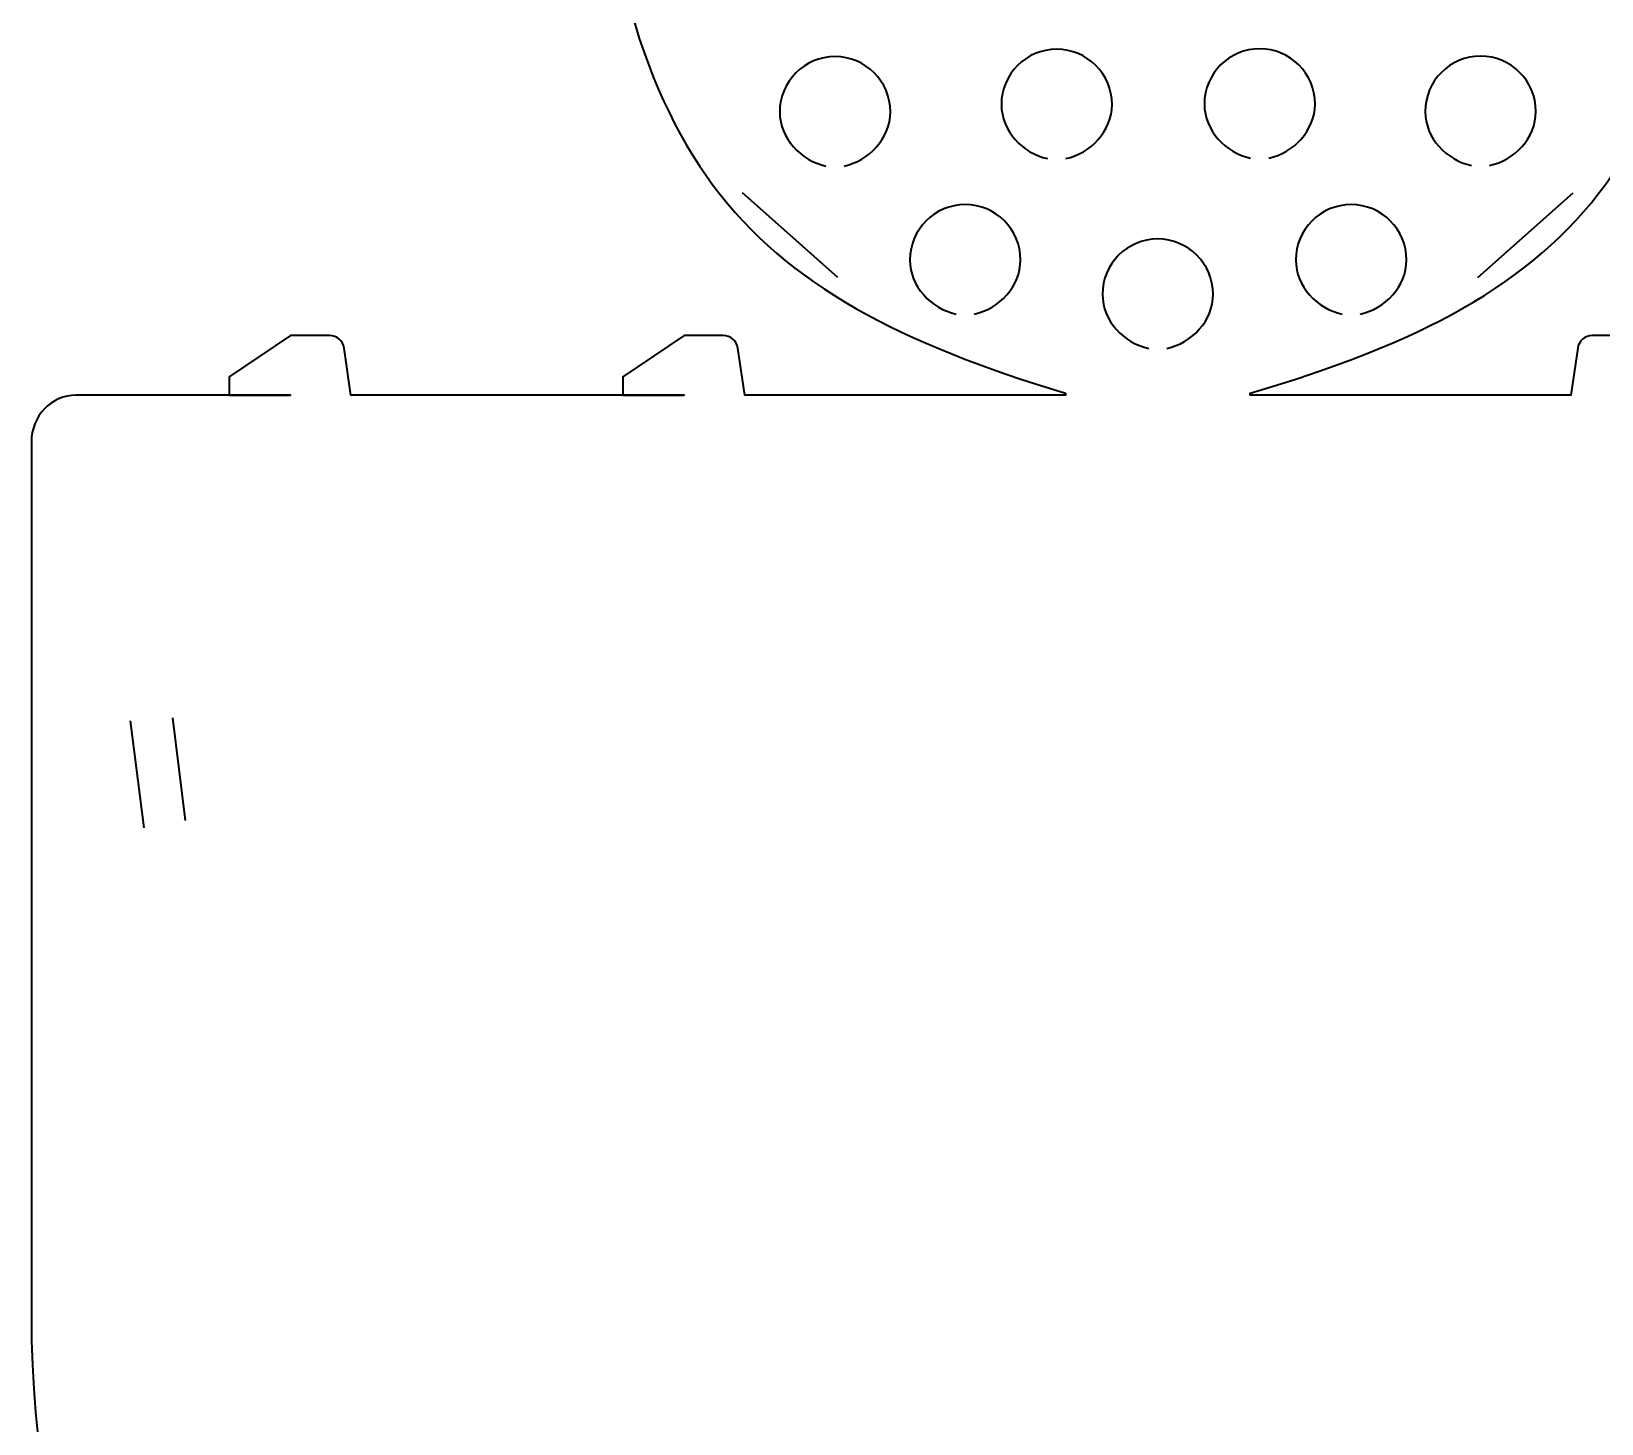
# Model space of a CAD drawing. Header units: inches. Extents: x 1974 to 2973, y -3088 to -2328.
# Drawn here: x 2586.7 to 2799.5, y -2899.1 to -2710.4 of the extents above; entities that cross this region are included whole.
import ezdxf

# ---------------------------------------------------------------- set-up
doc = ezdxf.new("R2010")
doc.units = ezdxf.units.IN
doc.header["$MEASUREMENT"] = 0
doc.layers.add('Layer 1', color=7, linetype='Continuous')

msp = doc.modelspace()

# ---------------------------------------------------------------- linework, layer by layer
at = {"layer": 'Layer 1', "color": 179, "lineweight": 35, "true_color": 0x231f20}
for points in [[(2696, -2743.72), (2683.09, -2732.26)], [(2782.77, -2743.72), (2795.68, -2732.26)], [(2726.89, -2759.41), (2726.89, -2759.41)], [(2605.82, -2803.4), (2607.52, -2817.3)], [(2600.08, -2803.79), (2601.93, -2818.29)]]:
    msp.add_lwpolyline(points, dxfattribs=at)
for points, knots in [([(2739.18, -2701.82), (2704.56, -2701.74), (2677.34, -2679.21), (2667.47, -2666.47), (2666.29, -2664.96), (2662.01, -2665.81), (2662.12, -2667.73), (2665.6, -2728.23), (2682.29, -2745.92), (2726.89, -2759.41), (2726.89, -2759.41), (2726.89, -2759.67), (2726.89, -2759.67), (2726.89, -2759.67), (2683.4, -2759.67), (2683.4, -2759.67), (2683.4, -2759.67), (2683.4, -2759.66), (2683.4, -2759.66), (2683.4, -2759.66), (2682.46, -2753.28), (2682.46, -2753.28), (2682.32, -2752.3), (2681.48, -2751.57), (2680.48, -2751.57), (2680.48, -2751.57), (2675.18, -2751.57), (2675.18, -2751.57), (2675.18, -2751.57), (2666.87, -2757.19), (2666.87, -2757.19), (2666.87, -2757.19), (2666.87, -2759.66), (2666.87, -2759.66), (2666.87, -2759.66), (2675.18, -2759.66), (2675.18, -2759.66), (2675.18, -2759.66), (2675.18, -2759.67), (2675.18, -2759.67), (2675.18, -2759.67), (2630.01, -2759.67), (2630.01, -2759.67), (2630.01, -2759.67), (2630.01, -2759.66), (2630.01, -2759.66), (2630.01, -2759.66), (2629.08, -2753.28), (2629.08, -2753.28), (2628.93, -2752.3), (2628.09, -2751.57), (2627.1, -2751.57), (2627.1, -2751.57), (2621.79, -2751.57), (2621.79, -2751.57), (2621.79, -2751.57), (2613.48, -2757.19), (2613.48, -2757.19), (2613.48, -2757.19), (2613.48, -2759.66), (2613.48, -2759.66), (2613.48, -2759.66), (2621.79, -2759.66), (2621.79, -2759.66), (2621.79, -2759.66), (2621.79, -2759.67), (2621.79, -2759.67), (2621.79, -2759.67), (2592.73, -2759.67), (2592.73, -2759.67), (2589.39, -2759.67), (2586.68, -2762.51), (2586.68, -2766.02), (2586.68, -2766.02), (2586.68, -2884.59), (2586.68, -2884.59), (2586.68, -2954.73), (2636.3, -3006.59), (2703.1, -3006.59), (2703.1, -3006.59), (2739.22, -3006.59), (2739.22, -3006.59)], [0, 0, 0, 0, 1, 1, 1, 2, 2, 2, 3, 3, 3, 4, 4, 4, 5, 5, 5, 6, 6, 6, 7, 7, 7, 8, 8, 8, 9, 9, 9, 10, 10, 10, 11, 11, 11, 12, 12, 12, 13, 13, 13, 14, 14, 14, 15, 15, 15, 16, 16, 16, 17, 17, 17, 18, 18, 18, 19, 19, 19, 20, 20, 20, 21, 21, 21, 22, 22, 22, 23, 23, 23, 24, 24, 24, 25, 25, 25, 26, 26, 26, 27, 27, 27, 27]), ([(2739.63, -3006.59), (2739.63, -3006.59), (2775.67, -3006.59), (2775.67, -3006.59), (2842.47, -3006.59), (2892.08, -2954.73), (2892.08, -2884.59), (2892.08, -2884.59), (2892.08, -2766.02), (2892.08, -2766.02), (2892.08, -2762.51), (2889.38, -2759.67), (2886.04, -2759.67), (2886.04, -2759.67), (2856.98, -2759.67), (2856.98, -2759.67), (2856.98, -2759.67), (2856.98, -2759.66), (2856.98, -2759.66), (2856.98, -2759.66), (2865.29, -2759.66), (2865.29, -2759.66), (2865.29, -2759.66), (2865.29, -2757.19), (2865.29, -2757.19), (2865.29, -2757.19), (2856.98, -2751.57), (2856.98, -2751.57), (2856.98, -2751.57), (2851.67, -2751.57), (2851.67, -2751.57), (2850.68, -2751.57), (2849.84, -2752.3), (2849.69, -2753.28), (2849.69, -2753.28), (2848.76, -2759.66), (2848.76, -2759.66), (2848.76, -2759.66), (2848.76, -2759.67), (2848.76, -2759.67), (2848.76, -2759.67), (2803.59, -2759.67), (2803.59, -2759.67), (2803.59, -2759.67), (2803.59, -2759.66), (2803.59, -2759.66), (2803.59, -2759.66), (2811.9, -2759.66), (2811.9, -2759.66), (2811.9, -2759.66), (2811.9, -2757.19), (2811.9, -2757.19), (2811.9, -2757.19), (2803.59, -2751.57), (2803.59, -2751.57), (2803.59, -2751.57), (2798.29, -2751.57), (2798.29, -2751.57), (2797.29, -2751.57), (2796.45, -2752.3), (2796.31, -2753.28), (2796.31, -2753.28), (2795.37, -2759.66), (2795.37, -2759.66), (2795.37, -2759.66), (2795.37, -2759.67), (2795.37, -2759.67), (2795.37, -2759.67), (2751.89, -2759.67), (2751.89, -2759.67), (2751.89, -2759.67), (2751.89, -2759.41), (2751.89, -2759.41), (2797.48, -2745.92), (2813.18, -2728.08), (2816.65, -2667.58), (2816.67, -2665.68), (2812.51, -2664.82), (2811.32, -2666.31), (2801.29, -2678.92), (2773.32, -2701.73), (2739.58, -2701.82)], [0, 0, 0, 0, 1, 1, 1, 2, 2, 2, 3, 3, 3, 4, 4, 4, 5, 5, 5, 6, 6, 6, 7, 7, 7, 8, 8, 8, 9, 9, 9, 10, 10, 10, 11, 11, 11, 12, 12, 12, 13, 13, 13, 14, 14, 14, 15, 15, 15, 16, 16, 16, 17, 17, 17, 18, 18, 18, 19, 19, 19, 20, 20, 20, 21, 21, 21, 22, 22, 22, 23, 23, 23, 24, 24, 24, 25, 25, 25, 26, 26, 26, 27, 27, 27, 27]), ([(2696.86, -2728.61), (2700.24, -2727.89), (2703.13, -2724.88), (2703.13, -2721.28), (2703.13, -2717.14), (2699.77, -2713.78), (2695.63, -2713.78), (2691.49, -2713.78), (2688.13, -2717.14), (2688.13, -2721.28), (2688.13, -2724.88), (2691.02, -2727.89), (2694.4, -2728.61)], [0, 0, 0, 0, 1, 1, 1, 2, 2, 2, 3, 3, 3, 4, 4, 4, 4]), ([(2726.91, -2727.61), (2730.29, -2726.89), (2733.18, -2723.88), (2733.18, -2720.28), (2733.18, -2716.14), (2729.82, -2712.78), (2725.68, -2712.78), (2721.53, -2712.78), (2718.18, -2716.14), (2718.18, -2720.28), (2718.18, -2723.88), (2721.07, -2726.89), (2724.45, -2727.61)], [0, 0, 0, 0, 1, 1, 1, 2, 2, 2, 3, 3, 3, 4, 4, 4, 4]), ([(2754.43, -2727.54), (2757.82, -2726.82), (2760.7, -2723.81), (2760.7, -2720.22), (2760.7, -2716.07), (2757.35, -2712.72), (2753.2, -2712.72), (2749.06, -2712.72), (2745.7, -2716.07), (2745.7, -2720.22), (2745.7, -2723.81), (2748.59, -2726.82), (2751.97, -2727.54)], [0, 0, 0, 0, 1, 1, 1, 2, 2, 2, 3, 3, 3, 4, 4, 4, 4]), ([(2784.37, -2728.54), (2787.75, -2727.82), (2790.64, -2724.81), (2790.64, -2721.22), (2790.64, -2717.07), (2787.28, -2713.72), (2783.14, -2713.72), (2778.99, -2713.72), (2775.64, -2717.07), (2775.64, -2721.22), (2775.64, -2724.81), (2778.53, -2727.82), (2781.91, -2728.54)], [0, 0, 0, 0, 1, 1, 1, 2, 2, 2, 3, 3, 3, 4, 4, 4, 4]), ([(2714.51, -2748.67), (2717.89, -2747.95), (2720.78, -2744.94), (2720.78, -2741.34), (2720.78, -2737.2), (2717.42, -2733.84), (2713.28, -2733.84), (2709.14, -2733.84), (2705.78, -2737.2), (2705.78, -2741.34), (2705.78, -2744.94), (2708.67, -2747.95), (2712.05, -2748.67)], [0, 0, 0, 0, 1, 1, 1, 2, 2, 2, 3, 3, 3, 4, 4, 4, 4]), ([(2766.83, -2748.67), (2770.21, -2747.95), (2773.1, -2744.94), (2773.1, -2741.34), (2773.1, -2737.2), (2769.75, -2733.84), (2765.6, -2733.84), (2761.46, -2733.84), (2758.1, -2737.2), (2758.1, -2741.34), (2758.1, -2744.94), (2760.99, -2747.95), (2764.37, -2748.67)], [0, 0, 0, 0, 1, 1, 1, 2, 2, 2, 3, 3, 3, 4, 4, 4, 4]), ([(2740.61, -2753.33), (2744, -2752.6), (2746.88, -2749.6), (2746.88, -2746), (2746.88, -2741.86), (2743.53, -2738.5), (2739.38, -2738.5), (2735.24, -2738.5), (2731.88, -2741.86), (2731.88, -2746), (2731.88, -2749.6), (2734.77, -2752.6), (2738.16, -2753.33)], [0, 0, 0, 0, 1, 1, 1, 2, 2, 2, 3, 3, 3, 4, 4, 4, 4])]:
    msp.add_open_spline(points, degree=3, knots=knots, dxfattribs=at)

doc.saveas('drawing.dxf')
